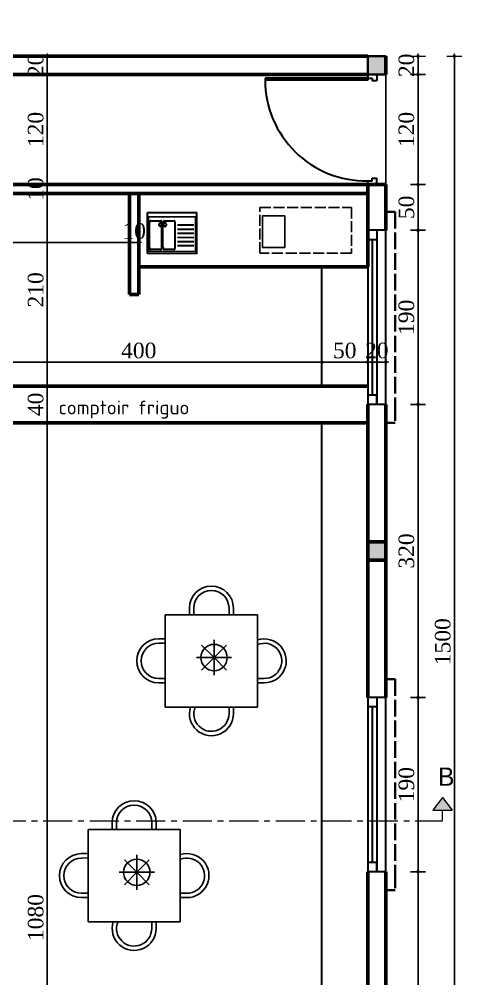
# Model space of a CAD drawing. Header units: millimetres. Extents: x -4146 to 23, y -2153 to 7365.
# Drawn here: x -978 to -494, y 448 to 1495 of the extents above; entities that cross this region are included whole.
import ezdxf

# ---------------------------------------------------------------- set-up
doc = ezdxf.new("R2010")
doc.units = ezdxf.units.MM
doc.linetypes.add('ACAD_ISO02W100', pattern=[15, 12, -3])
doc.linetypes.add('AXES', pattern=[50.8, 31.75, -6.35, 6.35, -6.35])
for name, color, linetype, lineweight in [('Calque1', 213, 'Continuous', 60), ('Calque9', 40, 'Continuous', 30), ('Cotation', 242, 'Continuous', 20), ('ecriture', 122, 'Continuous', 40), ('ESC', 111, 'Continuous', 40), ('escalier', 2, 'Continuous', 40), ('fin', 73, 'Continuous', 20), ('HA', 8, 'Continuous', 20), ('minuiserue', 3, 'Continuous', 30), ('MUR', 6, 'Continuous', 60)]:
    doc.layers.add(name, color=color, linetype=linetype, lineweight=lineweight)
doc.layers.add('f-3', color=3, linetype='Continuous')
doc.styles.add('cotation', font='times.ttf', dxfattribs={"height": 17})
doc.dimstyles.new('ech-100', dxfattribs={"dimtxt": 17, "dimasz": 0.02, "dimexe": 1.25, "dimexo": 0.625, "dimgap": 4, "dimtad": 1, "dimdec": 0, "dimtxsty": 'cotation', "dimblk": 'cotation', "dimcen": 2, "dimse1": 1, "dimse2": 1, "dimadec": 0, "dimazin": 0, "dimtfac": 1, "dimtdec": 0, "dimtix": 1, "dimtmove": 0, "dimatfit": 3, "dimldrblk": 'cotation', "dimfxl": 1.25, "dimtolj": 1, "dimarcsym": 0})

# ---------------------------------------------------------------- blocks, each defined once
blk = doc.blocks.new('cotation')
at = {"layer": 'Cotation'}
h = blk.add_hatch(color=256, dxfattribs=at)
h.paths.add_polyline_path([(57.15, 0), (62.15, 0, 0.41421356), (0, 62.15), (0, 57.15, -0.41421356)])
h.paths.add_polyline_path([(0, -57.15), (0, -62.15, 0.41421356), (62.15, 0), (57.15, 0, -0.41421356)])
h.paths.add_polyline_path([(0, -62.15), (0, -57.15, -0.41421356), (-57.15, 0), (-62.15, 0, 0.41421356)])
h.paths.add_polyline_path([(0, 57.15), (0, 62.15, 0.41421356), (-62.15, 0), (-57.15, 0, -0.41421356)])
for p, q in [((-152.4, 0), (152.4, 0)), ((0, 406.4), (0, -406.4))]:
    blk.add_line(p, q, dxfattribs=at)
for radius, start, end in [(62.15, 0, 180), (62.15, 180, 0), (57.15, 0, 180), (57.15, 180, 0)]:
    blk.add_arc((0, 0), radius, start, end, dxfattribs=at)
blk = doc.blocks.new('*D51')
at = {"layer": 'Defpoints', "color": 0}
for p in [(-577, 1454.8), (-577, 1434.8), (-541.9, 1434.8)]:
    blk.add_point(p, dxfattribs=at)
at = {"layer": 'HA', "color": 0, "lineweight": -2}
blk.add_line((-541.9, 1454.8), (-541.9, 1434.8), dxfattribs=at)
at = {"layer": 'HA', "color": 0, "lineweight": -2, "xscale": 0.02, "yscale": 0.02, "zscale": 0.02}
for p, rotation in [((-541.9, 1454.8), 90), ((-541.9, 1434.8), 270)]:
    blk.add_blockref('cotation', p, dxfattribs=dict(at, rotation=rotation))
at = {"layer": 'HA', "color": 0, "insert": (-554.6, 1444.8), "char_height": 17, "attachment_point": 5, "rotation": 90, "style": 'cotation'}
blk.add_mtext('\\A1;20', dxfattribs=at)
blk = doc.blocks.new('*D52')
at = {"layer": 'Defpoints', "color": 0}
for p in [(-577, 1434.8), (-577, 1314.8), (-541.9, 1314.8)]:
    blk.add_point(p, dxfattribs=at)
at = {"layer": 'HA', "color": 0, "lineweight": -2}
blk.add_line((-541.9, 1434.8), (-541.9, 1314.8), dxfattribs=at)
at = {"layer": 'HA', "color": 0, "lineweight": -2, "xscale": 0.02, "yscale": 0.02, "zscale": 0.02}
for p, rotation in [((-541.9, 1434.8), 90), ((-541.9, 1314.8), 270)]:
    blk.add_blockref('cotation', p, dxfattribs=dict(at, rotation=rotation))
at = {"layer": 'HA', "color": 0, "insert": (-554.6, 1374.8), "char_height": 17, "attachment_point": 5, "rotation": 90, "style": 'cotation'}
blk.add_mtext('\\A1;120', dxfattribs=at)
blk = doc.blocks.new('*D53')
at = {"layer": 'Defpoints', "color": 0}
for p in [(-577, 1314.8), (-577, 1264.8), (-541.9, 1264.8)]:
    blk.add_point(p, dxfattribs=at)
at = {"layer": 'HA', "color": 0, "lineweight": -2}
blk.add_line((-541.9, 1314.8), (-541.9, 1264.8), dxfattribs=at)
at = {"layer": 'HA', "color": 0, "lineweight": -2, "xscale": 0.02, "yscale": 0.02, "zscale": 0.02}
for p, rotation in [((-541.9, 1314.8), 90), ((-541.9, 1264.8), 270)]:
    blk.add_blockref('cotation', p, dxfattribs=dict(at, rotation=rotation))
at = {"layer": 'HA', "color": 0, "insert": (-554.6, 1289.8), "char_height": 17, "attachment_point": 5, "rotation": 90, "style": 'cotation'}
blk.add_mtext('\\A1;50', dxfattribs=at)
blk = doc.blocks.new('*D54')
at = {"layer": 'Defpoints', "color": 0}
for p in [(-577, 1264.8), (-577, 1074.8), (-541.9, 1074.8)]:
    blk.add_point(p, dxfattribs=at)
at = {"layer": 'HA', "color": 0, "lineweight": -2}
blk.add_line((-541.9, 1264.8), (-541.9, 1074.8), dxfattribs=at)
at = {"layer": 'HA', "color": 0, "lineweight": -2, "xscale": 0.02, "yscale": 0.02, "zscale": 0.02}
for p, rotation in [((-541.9, 1264.8), 90), ((-541.9, 1074.8), 270)]:
    blk.add_blockref('cotation', p, dxfattribs=dict(at, rotation=rotation))
at = {"layer": 'HA', "color": 0, "insert": (-554.6, 1169.8), "char_height": 17, "attachment_point": 5, "rotation": 90, "style": 'cotation'}
blk.add_mtext('\\A1;190', dxfattribs=at)
blk = doc.blocks.new('*D55')
at = {"layer": 'Defpoints', "color": 0}
for p in [(-577, 1074.8), (-577, 754.8), (-541.9, 754.8)]:
    blk.add_point(p, dxfattribs=at)
at = {"layer": 'HA', "color": 0, "lineweight": -2}
blk.add_line((-541.9, 1074.8), (-541.9, 754.8), dxfattribs=at)
at = {"layer": 'HA', "color": 0, "lineweight": -2, "xscale": 0.02, "yscale": 0.02, "zscale": 0.02}
for p, rotation in [((-541.9, 1074.8), 90), ((-541.9, 754.8), 270)]:
    blk.add_blockref('cotation', p, dxfattribs=dict(at, rotation=rotation))
at = {"layer": 'HA', "color": 0, "insert": (-554.6, 914.8), "char_height": 17, "attachment_point": 5, "rotation": 90, "style": 'cotation'}
blk.add_mtext('\\A1;320', dxfattribs=at)
blk = doc.blocks.new('*D56')
at = {"layer": 'Defpoints', "color": 0}
for p in [(-577, 754.8), (-577, 564.8), (-541.9, 564.8)]:
    blk.add_point(p, dxfattribs=at)
at = {"layer": 'HA', "color": 0, "lineweight": -2}
blk.add_line((-541.9, 754.8), (-541.9, 564.8), dxfattribs=at)
at = {"layer": 'HA', "color": 0, "lineweight": -2, "xscale": 0.02, "yscale": 0.02, "zscale": 0.02}
for p, rotation in [((-541.9, 754.8), 90), ((-541.9, 564.8), 270)]:
    blk.add_blockref('cotation', p, dxfattribs=dict(at, rotation=rotation))
at = {"layer": 'HA', "color": 0, "insert": (-554.6, 659.8), "char_height": 17, "attachment_point": 5, "rotation": 90, "style": 'cotation'}
blk.add_mtext('\\A1;190', dxfattribs=at)
blk = doc.blocks.new('*D57')
at = {"layer": 'Defpoints', "color": 0}
for p in [(-577, 564.8), (-577, 244.8), (-541.9, 244.8)]:
    blk.add_point(p, dxfattribs=at)
at = {"layer": 'HA', "color": 0, "lineweight": -2}
blk.add_line((-541.9, 564.8), (-541.9, 244.8), dxfattribs=at)
at = {"layer": 'HA', "color": 0, "lineweight": -2, "xscale": 0.02, "yscale": 0.02, "zscale": 0.02}
for p, rotation in [((-541.9, 564.8), 90), ((-541.9, 244.8), 270)]:
    blk.add_blockref('cotation', p, dxfattribs=dict(at, rotation=rotation))
at = {"layer": 'HA', "color": 0, "insert": (-554.6, 404.8), "char_height": 17, "attachment_point": 5, "rotation": 90, "style": 'cotation'}
blk.add_mtext('\\A1;320', dxfattribs=at)
blk = doc.blocks.new('*D60')
at = {"layer": 'Defpoints', "color": 0}
for p in [(-577, 1454.8), (-577, -45.2), (-502.3, -45.2)]:
    blk.add_point(p, dxfattribs=at)
at = {"layer": 'HA', "color": 0, "lineweight": -2}
blk.add_line((-502.3, 1454.8), (-502.3, -45.2), dxfattribs=at)
at = {"layer": 'HA', "color": 0, "lineweight": -2, "xscale": 0.02, "yscale": 0.02, "zscale": 0.02}
for p, rotation in [((-502.3, 1454.8), 90), ((-502.3, -45.2), 270)]:
    blk.add_blockref('cotation', p, dxfattribs=dict(at, rotation=rotation))
at = {"layer": 'HA', "color": 0, "insert": (-514.9, 815.8), "char_height": 17, "attachment_point": 5, "rotation": 90, "style": 'cotation'}
blk.add_mtext('\\A1;1500', dxfattribs=at)
blk = doc.blocks.new('*D107')
at = {"layer": 'Defpoints', "color": 0}
for p in [(-946.9, 1454.8), (-946.9, 1434.8), (-946.9, 1434.8)]:
    blk.add_point(p, dxfattribs=at)
at = {"layer": 'HA', "color": 0, "lineweight": -2}
for p, q in [((-946.9, 1454.8), (-946.9, 1454.8)), ((-946.9, 1454.8), (-946.9, 1434.8)), ((-946.9, 1434.8), (-946.9, 1434.7))]:
    blk.add_line(p, q, dxfattribs=at)
at = {"layer": 'HA', "color": 0, "lineweight": -2, "xscale": 0.02, "yscale": 0.02, "zscale": 0.02}
for p, rotation in [((-946.9, 1454.8), 270), ((-946.9, 1434.8), 90)]:
    blk.add_blockref('cotation', p, dxfattribs=dict(at, rotation=rotation))
at = {"layer": 'HA', "color": 0, "insert": (-959.5, 1444.8), "char_height": 17, "attachment_point": 5, "rotation": 90, "style": 'cotation'}
blk.add_mtext('\\A1;20', dxfattribs=at)
blk = doc.blocks.new('*D108')
at = {"layer": 'Defpoints', "color": 0}
for p in [(-946.9, 1434.8), (-946.9, 1314.8), (-946.9, 1314.8)]:
    blk.add_point(p, dxfattribs=at)
at = {"layer": 'HA', "color": 0, "lineweight": -2}
blk.add_line((-946.9, 1434.8), (-946.9, 1314.8), dxfattribs=at)
at = {"layer": 'HA', "color": 0, "lineweight": -2, "xscale": 0.02, "yscale": 0.02, "zscale": 0.02}
for p, rotation in [((-946.9, 1434.8), 90), ((-946.9, 1314.8), 270)]:
    blk.add_blockref('cotation', p, dxfattribs=dict(at, rotation=rotation))
at = {"layer": 'HA', "color": 0, "insert": (-959.5, 1374.8), "char_height": 17, "attachment_point": 5, "rotation": 90, "style": 'cotation'}
blk.add_mtext('\\A1;120', dxfattribs=at)
blk = doc.blocks.new('*D109')
at = {"layer": 'Defpoints', "color": 0}
for p in [(-946.9, 1314.8), (-946.9, 1304.8), (-946.9, 1304.8)]:
    blk.add_point(p, dxfattribs=at)
at = {"layer": 'HA', "color": 0, "lineweight": -2}
for p, q in [((-946.9, 1314.8), (-946.9, 1314.8)), ((-946.9, 1314.8), (-946.9, 1304.8)), ((-946.9, 1304.8), (-946.9, 1304.7))]:
    blk.add_line(p, q, dxfattribs=at)
at = {"layer": 'HA', "color": 0, "lineweight": -2, "xscale": 0.02, "yscale": 0.02, "zscale": 0.02}
for p, rotation in [((-946.9, 1314.8), 270), ((-946.9, 1304.8), 90)]:
    blk.add_blockref('cotation', p, dxfattribs=dict(at, rotation=rotation))
at = {"layer": 'HA', "color": 0, "insert": (-959.5, 1309.8), "char_height": 17, "attachment_point": 5, "rotation": 90, "style": 'cotation'}
blk.add_mtext('\\A1;10', dxfattribs=at)
blk = doc.blocks.new('*D110')
at = {"layer": 'Defpoints', "color": 0}
for p in [(-946.9, 1304.8), (-946.9, 1094.8), (-946.9, 1094.8)]:
    blk.add_point(p, dxfattribs=at)
at = {"layer": 'HA', "color": 0, "lineweight": -2}
blk.add_line((-946.9, 1304.8), (-946.9, 1094.8), dxfattribs=at)
at = {"layer": 'HA', "color": 0, "lineweight": -2, "xscale": 0.02, "yscale": 0.02, "zscale": 0.02}
for p, rotation in [((-946.9, 1304.8), 90), ((-946.9, 1094.8), 270)]:
    blk.add_blockref('cotation', p, dxfattribs=dict(at, rotation=rotation))
at = {"layer": 'HA', "color": 0, "insert": (-959.5, 1199.8), "char_height": 17, "attachment_point": 5, "rotation": 90, "style": 'cotation'}
blk.add_mtext('\\A1;210', dxfattribs=at)
blk = doc.blocks.new('*D111')
at = {"layer": 'Defpoints', "color": 0}
for p in [(-946.9, 1094.8), (-946.9, 1054.8), (-946.9, 1054.8)]:
    blk.add_point(p, dxfattribs=at)
at = {"layer": 'HA', "color": 0, "lineweight": -2}
blk.add_line((-946.9, 1094.8), (-946.9, 1054.8), dxfattribs=at)
at = {"layer": 'HA', "color": 0, "lineweight": -2, "xscale": 0.02, "yscale": 0.02, "zscale": 0.02}
for p, rotation in [((-946.9, 1094.8), 90), ((-946.9, 1054.8), 270)]:
    blk.add_blockref('cotation', p, dxfattribs=dict(at, rotation=rotation))
at = {"layer": 'HA', "color": 0, "insert": (-959.5, 1074.8), "char_height": 17, "attachment_point": 5, "rotation": 90, "style": 'cotation'}
blk.add_mtext('\\A1;40', dxfattribs=at)
blk = doc.blocks.new('*D112')
at = {"layer": 'Defpoints', "color": 0}
for p in [(-946.9, 1054.8), (-946.9, -25.2), (-946.9, -25.2)]:
    blk.add_point(p, dxfattribs=at)
at = {"layer": 'HA', "color": 0, "lineweight": -2}
blk.add_line((-946.9, 1054.8), (-946.9, -25.2), dxfattribs=at)
at = {"layer": 'HA', "color": 0, "lineweight": -2, "xscale": 0.02, "yscale": 0.02, "zscale": 0.02}
for p, rotation in [((-946.9, 1054.8), 90), ((-946.9, -25.2), 270)]:
    blk.add_blockref('cotation', p, dxfattribs=dict(at, rotation=rotation))
at = {"layer": 'HA', "color": 0, "insert": (-959.5, 514.8), "char_height": 17, "attachment_point": 5, "rotation": 90, "style": 'cotation'}
blk.add_mtext('\\A1;1080', dxfattribs=at)
blk = doc.blocks.new('*D118')
at = {"layer": 'Defpoints', "color": 0}
for p in [(-1277, 1248.6), (-857, 1251.3), (-857, 1249.8)]:
    blk.add_point(p, dxfattribs=at)
at = {"layer": 'HA', "color": 0, "lineweight": -2}
blk.add_line((-1276.9, 1251.3), (-857, 1251.3), dxfattribs=at)
at = {"layer": 'HA', "color": 0, "lineweight": -2, "xscale": 0.02, "yscale": 0.02, "zscale": 0.02, "rotation": 180}
blk.add_blockref('cotation', (-1277, 1251.3), dxfattribs=at)
at = {"layer": 'HA', "color": 0, "lineweight": -2, "xscale": 0.02, "yscale": 0.02, "zscale": 0.02}
blk.add_blockref('cotation', (-857, 1251.3), dxfattribs=at)
at = {"layer": 'HA', "color": 0, "insert": (-1067, 1263.9), "char_height": 17, "attachment_point": 5, "style": 'cotation'}
blk.add_mtext('\\A1;420', dxfattribs=at)
blk = doc.blocks.new('*D119')
at = {"layer": 'Defpoints', "color": 0}
for p in [(-857, 1249.8), (-847, 1251.3), (-847, 1249.8)]:
    blk.add_point(p, dxfattribs=at)
at = {"layer": 'HA', "color": 0, "lineweight": -2}
for p, q in [((-857, 1251.3), (-857, 1251.3)), ((-857, 1251.3), (-847, 1251.3)), ((-846.9, 1251.3), (-846.9, 1251.3))]:
    blk.add_line(p, q, dxfattribs=at)
at = {"layer": 'HA', "color": 0, "lineweight": -2, "xscale": 0.02, "yscale": 0.02, "zscale": 0.02}
blk.add_blockref('cotation', (-857, 1251.3), dxfattribs=at)
at = {"layer": 'HA', "color": 0, "lineweight": -2, "xscale": 0.02, "yscale": 0.02, "zscale": 0.02, "rotation": 180}
blk.add_blockref('cotation', (-847, 1251.3), dxfattribs=at)
at = {"layer": 'HA', "color": 0, "insert": (-852, 1263.9), "char_height": 17, "attachment_point": 5, "style": 'cotation'}
blk.add_mtext('\\A1;10', dxfattribs=at)
blk = doc.blocks.new('*D120')
at = {"layer": 'Defpoints', "color": 0}
for p in [(-597, 1120.9), (-597, 1120.9), (-577, 1120.9)]:
    blk.add_point(p, dxfattribs=at)
at = {"layer": 'HA', "color": 0, "lineweight": -2}
for p, q in [((-597, 1120.9), (-597, 1120.9)), ((-577, 1120.9), (-597, 1120.9)), ((-576.9, 1120.9), (-576.9, 1120.9))]:
    blk.add_line(p, q, dxfattribs=at)
at = {"layer": 'HA', "color": 0, "lineweight": -2, "xscale": 0.02, "yscale": 0.02, "zscale": 0.02}
blk.add_blockref('cotation', (-597, 1120.9), dxfattribs=at)
at = {"layer": 'HA', "color": 0, "lineweight": -2, "xscale": 0.02, "yscale": 0.02, "zscale": 0.02, "rotation": 180}
blk.add_blockref('cotation', (-577, 1120.9), dxfattribs=at)
at = {"layer": 'HA', "color": 0, "insert": (-587, 1133.5), "char_height": 17, "attachment_point": 5, "style": 'cotation'}
blk.add_mtext('\\A1;20', dxfattribs=at)
blk = doc.blocks.new('*D121')
at = {"layer": 'Defpoints', "color": 0}
for p in [(-647, 1120.9), (-647, 1120.9), (-597, 1120.9)]:
    blk.add_point(p, dxfattribs=at)
at = {"layer": 'HA', "color": 0, "lineweight": -2}
blk.add_line((-597, 1120.9), (-646.9, 1120.9), dxfattribs=at)
at = {"layer": 'HA', "color": 0, "lineweight": -2, "xscale": 0.02, "yscale": 0.02, "zscale": 0.02, "rotation": 180}
blk.add_blockref('cotation', (-647, 1120.9), dxfattribs=at)
at = {"layer": 'HA', "color": 0, "lineweight": -2, "xscale": 0.02, "yscale": 0.02, "zscale": 0.02}
blk.add_blockref('cotation', (-597, 1120.9), dxfattribs=at)
at = {"layer": 'HA', "color": 0, "insert": (-622, 1133.5), "char_height": 17, "attachment_point": 5, "style": 'cotation'}
blk.add_mtext('\\A1;50', dxfattribs=at)
blk = doc.blocks.new('*D122')
at = {"layer": 'Defpoints', "color": 0}
for p in [(-1047, 1120.9), (-1047, 1120.9), (-647, 1120.9)]:
    blk.add_point(p, dxfattribs=at)
at = {"layer": 'HA', "color": 0, "lineweight": -2}
blk.add_line((-647, 1120.9), (-1046.9, 1120.9), dxfattribs=at)
at = {"layer": 'HA', "color": 0, "lineweight": -2, "xscale": 0.02, "yscale": 0.02, "zscale": 0.02, "rotation": 180}
blk.add_blockref('cotation', (-1047, 1120.9), dxfattribs=at)
at = {"layer": 'HA', "color": 0, "lineweight": -2, "xscale": 0.02, "yscale": 0.02, "zscale": 0.02}
blk.add_blockref('cotation', (-647, 1120.9), dxfattribs=at)
at = {"layer": 'HA', "color": 0, "insert": (-847, 1133.5), "char_height": 17, "attachment_point": 5, "style": 'cotation'}
blk.add_mtext('\\A1;400', dxfattribs=at)
blk = doc.blocks.new('T1')
at = {"layer": 'f-3'}
for p, q in [((-357.3, -86.8), (-286.1, -15.5)), ((-286.1, -15.5), (-357.3, -86.8)), ((-214.8, -86.8), (-286.1, -15.5)), ((-309.9, -29), (-304.7, -34.2)), ((-313.3, -32.4), (-308.1, -37.5)), ((-340.4, -59.6), (-335.3, -64.7)), ((-231.7, -59.6), (-236.9, -64.7)), ((-343.8, -63), (-338.7, -68.1)), ((-286.6, -82.2), (-300.2, -68.6)), ((-286.6, -82.2), (-286.6, -63)), ((-286.6, -82.2), (-273.1, -68.6)), ((-228.4, -63), (-233.5, -68.1)), ((-286.6, -82.2), (-305.8, -82.2)), ((-286.6, -82.2), (-300.2, -95.8)), ((-286.6, -82.2), (-273.1, -95.8)), ((-286.6, -82.2), (-286.6, -101.4)), ((-286.6, -82.2), (-267.4, -82.2)), ((-286.1, -158), (-357.3, -86.8)), ((-214.8, -86.8), (-286.1, -158)), ((-343.8, -110.5), (-338.6, -105.4)), ((-340.4, -113.9), (-335.2, -108.8)), ((-231.7, -114), (-236.8, -108.8)), ((-228.3, -110.6), (-233.4, -105.5)), ((-313.2, -141.1), (-308.1, -136)), ((-309.8, -144.5), (-304.7, -139.3))]:
    blk.add_line(p, q, dxfattribs=at)
blk.add_circle((-286.6, -82.2), 14.4, dxfattribs=at)
for centre, radius, start, end in [((-326.9, -46), 24, 45, 225), ((-326.9, -46), 19.2, 45, 225), ((-245.3, -46), 24, 315, 152.4954), ((-245.3, -46), 19.2, 315, 157.0729), ((-326.8, -127.5), 24, 135, 315), ((-326.8, -127.5), 19.2, 135, 315), ((-245.3, -127.6), 24, 207.3318, 45), ((-245.3, -127.6), 19.2, 202.7046, 45)]:
    blk.add_arc(centre, radius, start, end, dxfattribs=at)

msp = doc.modelspace()

# ---------------------------------------------------------------- hatches: boundary and pattern name
at = {"layer": 'ESC', "ltscale": 5}
msp.add_hatch(color=256, dxfattribs=at).paths.add_polyline_path([(-596.966, 1454.771), (-596.966, 1434.771), (-576.966, 1434.771), (-576.966, 1454.771)])
at = {"layer": 'fin'}
h = msp.add_hatch(color=256, dxfattribs=at)
h.paths.add_polyline_path([(-1484.764, 1495.169), (-1484.764, 1472.828), (-1464.896, 1483.998)])
h.paths.add_polyline_path([(-1491.544, -59.95), (-1491.544, -77.249), (-1475.838, -68.599)])
h.paths.add_polyline_path([(-515.111, 645.862), (-525.652, 631.968), (-504.569, 631.968)])
h.paths.add_polyline_path([(-1621.257, 1107.021), (-1632.952, 1091.471), (-1609.563, 1091.471)])
at = {"layer": 'HA'}
h = msp.add_hatch(color=256, dxfattribs=at)
h.paths.add_polyline_path([(-596.966, 924.771), (-596.966, 904.771), (-576.966, 904.771), (-576.966, 924.771)])
h.paths.add_polyline_path([(-1106.966, 904.771), (-1086.966, 904.771), (-1086.966, 924.771), (-1106.966, 924.771)])
h.paths.add_polyline_path([(-1306.966, 924.771), (-1306.966, 904.771), (-1286.966, 904.771), (-1286.966, 924.771)])
h.paths.add_polyline_path([(-1556.966, 924.771), (-1576.966, 924.771), (-1576.966, 904.771), (-1556.966, 904.771)])

# ---------------------------------------------------------------- linework, layer by layer
at = {"color": 6}
for p, q in [((-806.966, 1304.771), (-846.966, 1304.771)), ((-711.719, 1246.141), (-711.719, 1280.496)), ((-711.719, 1280.496), (-687.427, 1280.496)), ((-687.427, 1280.496), (-687.427, 1246.141)), ((-687.427, 1246.141), (-711.719, 1246.141))]:
    msp.add_line(p, q, dxfattribs=at)
at = {"color": 6, "linetype": 'ACAD_ISO02W100'}
for p, q in [((-714.847, 1239.771), (-714.847, 1289.771)), ((-714.847, 1289.771), (-614.506, 1289.771)), ((-614.506, 1289.771), (-614.506, 1239.771)), ((-614.506, 1239.771), (-714.847, 1239.771))]:
    msp.add_line(p, q, dxfattribs=at)
at = {"layer": 'Calque1'}
msp.add_line((-576.966, 1434.771), (-576.966, 1454.771), dxfattribs=at)
at = {"layer": 'Calque9'}
for p, q in [((-837.483, 1239.291), (-837.438, 1284.291)), ((-837.438, 1284.291), (-783.438, 1284.072)), ((-836.356, 1241.536), (-836.317, 1279.786)), ((-836.317, 1279.786), (-784.567, 1279.577)), ((-784.606, 1241.327), (-784.567, 1279.577)), ((-783.483, 1239.072), (-783.438, 1284.072)), ((-835.226, 1246.482), (-835.199, 1272.582)), ((-833.847, 1275.276), (-823.047, 1275.232)), ((-821.726, 1246.427), (-821.7, 1272.527)), ((-820.601, 1246.423), (-820.575, 1272.522)), ((-819.222, 1275.217), (-808.422, 1275.173)), ((-807.101, 1246.368), (-807.075, 1272.468)), ((-804.826, 1270.659), (-786.826, 1270.586)), ((-804.84, 1257.159), (-786.84, 1257.086)), ((-804.835, 1261.659), (-786.836, 1261.586)), ((-804.831, 1266.159), (-786.831, 1266.086)), ((-804.849, 1248.159), (-786.849, 1248.086)), ((-804.845, 1252.659), (-786.845, 1252.586)), ((-783.483, 1239.072), (-837.483, 1239.291)), ((-784.606, 1241.327), (-836.356, 1241.536)), ((-823.079, 1243.733), (-833.879, 1243.776)), ((-808.454, 1243.673), (-819.254, 1243.717))]:
    msp.add_line(p, q, dxfattribs=at)
for centre, major_axis, start_param, end_param in [((-833.849, 1272.576), (0, 2.7), -0.00202564, 1.56877069), ((-823.663, 1271.023), (0, 2.25), -1.57079633, 4.71238898), ((-823.05, 1272.532), (0, 2.7), 4.71036334, 6.28115967), ((-819.225, 1272.517), (0, 2.7), -0.00202564, 1.56877069), ((-818.349, 1271.002), (0, 2.25), -1.57079633, 4.71238898), ((-808.425, 1272.473), (0, 2.7), 4.71036334, 6.28115967), ((-833.876, 1246.476), (0, 2.7), 1.56877069, 3.13956701), ((-823.076, 1246.433), (0, 2.7), 3.13956701, 4.71036334), ((-819.251, 1246.417), (0, 2.7), 1.56877069, 3.13956701), ((-808.451, 1246.373), (0, 2.7), 3.13956701, 4.71036334)]:
    msp.add_ellipse(centre, major_axis=major_axis, ratio=0.5, start_param=start_param, end_param=end_param, dxfattribs=at)
at = {"layer": 'ESC', "linetype": 'ACAD_ISO02W100', "lineweight": 40, "ltscale": 1.5}
for p, q in [((-576.966, 1284.771), (-566.966, 1284.771)), ((-566.966, 1284.771), (-566.966, 1074.771)), ((-566.966, 1074.771), (-566.966, 1054.771)), ((-566.966, 1054.771), (-576.966, 1054.771)), ((-576.966, 774.771), (-566.966, 774.771)), ((-566.966, 774.771), (-566.966, 564.771)), ((-566.966, 564.771), (-566.966, 544.771)), ((-566.966, 544.771), (-576.966, 544.771))]:
    msp.add_line(p, q, dxfattribs=at)
at = {"layer": 'ESC', "ltscale": 5}
msp.add_lwpolyline([(-576.966, 1434.771), (-596.966, 1434.771), (-596.966, 1454.771), (-576.966, 1454.771)], close=True, dxfattribs=at)
at = {"layer": 'escalier', "lineweight": 25}
msp.add_line((-576.966, 1434.771), (-576.966, 1314.771), dxfattribs=at)
at = {"layer": 'fin'}
for p, q in [((-515.111, 645.862), (-525.652, 631.968)), ((-515.111, 645.862), (-504.569, 631.968)), ((-525.652, 631.968), (-504.569, 631.968))]:
    msp.add_line(p, q, dxfattribs=at)
at = {"layer": 'fin', "linetype": 'AXES'}
for p, q in [((-515.111, 620.442), (-515.111, 631.968)), ((-1154.53, 620.442), (-515.111, 620.442)), ((-1154.53, 620.442), (-515.111, 620.442))]:
    msp.add_line(p, q, dxfattribs=at)
at = {"layer": 'minuiserue'}
for p, q in [((-596.966, 1454.771), (-596.966, 1428.771)), ((-596.966, 1434.771), (-586.966, 1434.771)), ((-586.966, 1434.771), (-586.966, 1427.771)), ((-596.966, 1430.771), (-708.966, 1430.771)), ((-708.966, 1430.771), (-708.966, 1428.771)), ((-596.966, 1428.771), (-708.966, 1428.771)), ((-596.966, 1430.771), (-591.966, 1430.771)), ((-591.966, 1430.771), (-591.966, 1427.771)), ((-586.966, 1427.771), (-591.966, 1427.771)), ((-591.966, 1318.771), (-591.966, 1321.771)), ((-591.966, 1321.771), (-586.966, 1321.771)), ((-586.966, 1314.771), (-586.966, 1321.771)), ((-596.966, 1314.771), (-596.966, 1318.771)), ((-596.966, 1318.771), (-591.966, 1318.771)), ((-596.966, 1314.771), (-586.966, 1314.771)), ((-596.966, 1264.771), (-596.966, 1074.771)), ((-576.966, 1264.771), (-596.966, 1264.771)), ((-586.966, 1264.771), (-586.966, 1074.771)), ((-576.966, 1074.771), (-576.966, 1264.771)), ((-596.966, 1254.771), (-586.966, 1254.771)), ((-591.966, 1254.771), (-591.966, 1084.771)), ((-646.966, 1094.771), (-646.966, 1224.771)), ((-586.966, 1084.771), (-596.966, 1084.771)), ((-586.966, 1074.771), (-586.966, 1084.771)), ((-576.966, 1074.771), (-596.966, 1074.771)), ((-646.966, -5.229), (-646.966, 1054.771)), ((-596.966, 754.771), (-596.966, 564.771)), ((-591.966, 754.771), (-596.966, 754.771)), ((-576.966, 754.771), (-591.966, 754.771)), ((-586.966, 754.771), (-586.966, 564.771)), ((-586.966, 754.771), (-586.966, 744.771)), ((-576.966, 564.771), (-576.966, 754.771)), ((-586.966, 744.771), (-596.966, 744.771)), ((-591.966, 744.771), (-591.966, 574.771)), ((-586.966, 574.771), (-596.966, 574.771)), ((-586.966, 564.771), (-586.966, 574.771)), ((-576.966, 564.771), (-596.966, 564.771))]:
    msp.add_line(p, q, dxfattribs=at)
msp.add_arc((-598.948, 1428.771), 110.018, 180, 271.032328, dxfattribs=at)
at = {"layer": 'MUR'}
for p, q in [((-609.966, 1454.771), (-1576.966, 1454.771)), ((-609.966, 1454.771), (-596.966, 1454.771)), ((-609.966, 1434.771), (-1556.966, 1434.771)), ((-609.966, 1434.771), (-596.966, 1434.771)), ((-576.966, 1314.771), (-1436.966, 1314.771)), ((-596.966, 1314.771), (-596.966, 1264.771)), ((-576.966, 1314.771), (-576.966, 1264.771)), ((-596.966, 1304.771), (-1426.966, 1304.771)), ((-856.966, 1194.771), (-856.966, 1304.771)), ((-846.966, 1304.771), (-846.966, 1194.771)), ((-846.966, 1302.593), (-846.966, 1224.771)), ((-806.966, 1304.771), (-621.965, 1304.771)), ((-596.966, 1304.771), (-596.966, 1224.771)), ((-596.966, 1224.771), (-846.966, 1224.771)), ((-846.966, 1194.771), (-856.966, 1194.771)), ((-1046.966, 1094.771), (-596.966, 1094.771)), ((-596.966, 1074.771), (-596.966, 754.771)), ((-576.966, 1074.771), (-576.966, 754.771)), ((-596.966, 1054.771), (-1086.966, 1054.771)), ((-576.966, 924.771), (-596.966, 924.771)), ((-576.966, 904.771), (-596.966, 904.771)), ((-596.966, 564.771), (-596.966, 244.771)), ((-576.966, 564.771), (-576.966, 244.771))]:
    msp.add_line(p, q, dxfattribs=at)

# ---------------------------------------------------------------- block references
at = {"layer": 'MUR', "rotation": 315}
for p in [(-503.938, 653.982), (-588.341, 419.639)]:
    msp.add_blockref('T1', p, dxfattribs=at)

# ---------------------------------------------------------------- texts
at = {"layer": 'ecriture', "lineweight": 30, "insert": (-934.529, 1078.896), "char_height": 15, "width": 146.67361, "attachment_point": 1}
msp.add_mtext('{\\fISOCPEUR|b0|i0|c0|p34;comptoir friguo}', dxfattribs=at)
at = {"layer": 'ecriture', "insert": (-520.069, 678.547), "char_height": 20, "attachment_point": 1}
msp.add_mtext_dynamic_manual_height_columns('B', width=194.01183, gutter_width=12.5, heights=[0], dxfattribs=at)

# ---------------------------------------------------------------- dimensions: what is measured, and where the dimension line sits
at = {"layer": 'HA'}
for base, p1, p2, picture, middle in [((-946.875, 1434.771), (-946.875, 1454.771), (-946.875, 1434.771), '*D107', (-959.522, 1444.771)), ((-541.945, 1314.771), (-576.966, 1434.771), (-576.966, 1314.771), '*D52', (-554.592, 1374.771)), ((-541.945, 1074.771), (-576.966, 1264.771), (-576.966, 1074.771), '*D54', (-554.617, 1169.771)), ((-541.945, 754.771), (-576.966, 1074.771), (-576.966, 754.771), '*D55', (-554.592, 914.771)), ((-541.945, 564.771), (-576.966, 754.771), (-576.966, 564.771), '*D56', (-554.617, 659.771)), ((-541.945, 244.771), (-576.966, 564.771), (-576.966, 244.771), '*D57', (-554.592, 404.771))]:
    dim = msp.add_linear_dim(base=base, p1=p1, p2=p2, angle=90, dimstyle='ech-100', dxfattribs=at)
    dim.commit()
    dim.dimension.update_dxf_attribs({"geometry": picture, "text_midpoint": middle})
for base, p1, p2, picture, middle in [((-541.945, 1434.771), (-576.966, 1454.771), (-576.966, 1434.771), '*D51', (-541.945, 1444.771)), ((-502.279, -45.229), (-576.966, 1454.771), (-576.966, -45.229), '*D60', (-502.279, 815.848)), ((-541.945, 1264.771), (-576.966, 1314.771), (-576.966, 1264.771), '*D53', (-541.945, 1289.771))]:
    dim = msp.add_linear_dim(base=base, p1=p1, p2=p2, angle=90, dimstyle='ech-100', dxfattribs=at)
    dim.commit()
    dim.dimension.update_dxf_attribs({"geometry": picture, "text_midpoint": middle, "dimtype": 160})
for base, p1, p2, picture, middle in [((-946.875, 1314.771), (-946.875, 1434.771), (-946.875, 1314.771), '*D108', (-959.522, 1374.771)), ((-946.875, 1304.771), (-946.875, 1314.771), (-946.875, 1304.771), '*D109', (-959.522, 1309.771)), ((-946.875, 1094.771), (-946.875, 1304.771), (-946.875, 1094.771), '*D110', (-959.522, 1199.771)), ((-946.875, 1054.771), (-946.875, 1094.771), (-946.875, 1054.771), '*D111', (-959.522, 1074.771)), ((-946.875, -25.229), (-946.875, 1054.771), (-946.875, -25.229), '*D112', (-959.522, 514.771))]:
    dim = msp.add_linear_dim(base=base, p1=p1, p2=p2, angle=90, dimstyle='ech-100', override={"dimtmove": 1}, dxfattribs=at)
    dim.commit()
    dim.dimension.update_dxf_attribs({"geometry": picture, "text_midpoint": middle})
for base, p1, p2, picture, middle in [((-856.966, 1251.264), (-1276.966, 1248.63), (-856.966, 1249.771), '*D118', (-1066.966, 1263.911)), ((-846.966, 1251.264), (-856.966, 1249.771), (-846.966, 1249.771), '*D119', (-851.966, 1263.911)), ((-1046.966, 1120.89), (-646.966, 1120.89), (-1046.966, 1120.89), '*D122', (-846.966, 1133.537)), ((-646.966, 1120.89), (-596.966, 1120.89), (-646.966, 1120.89), '*D121', (-621.966, 1133.537))]:
    dim = msp.add_linear_dim(base=base, p1=p1, p2=p2, dimstyle='ech-100', override={"dimtmove": 1}, dxfattribs=at)
    dim.commit()
    dim.dimension.update_dxf_attribs({"geometry": picture, "text_midpoint": middle})
dim = msp.add_linear_dim(base=(-596.966, 1120.89), p1=(-576.966, 1120.89), p2=(-596.966, 1120.89), dimstyle='ech-100', dxfattribs=at)
dim.commit()
dim.dimension.update_dxf_attribs({"geometry": '*D120', "text_midpoint": (-586.966, 1133.537)})

doc.saveas('drawing.dxf')
